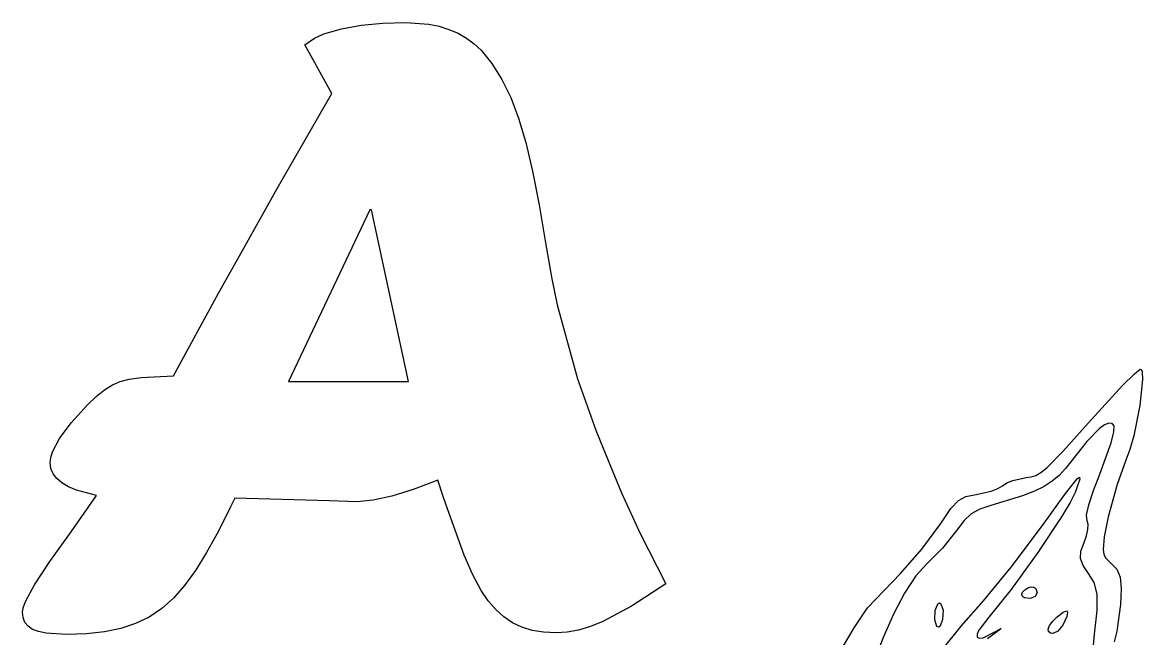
# Model space of a CAD drawing. Extents: x 9 to 1857, y 16 to 982.
# Drawn here: x 1426.5 to 1601.2, y 735.1 to 831.2 of the extents above; entities that cross this region are included whole.
import ezdxf

# ---------------------------------------------------------------- set-up
doc = ezdxf.new("R2010")
doc.units = 0

msp = doc.modelspace()

# ---------------------------------------------------------------- linework, layer by layer
at = {"layer": 'Layer 1'}
for p, q in [((1473.47421, 829.42894), (1476.264724, 830.212699)), ((1476.264724, 830.212699), (1479.330845, 830.772528)), ((1479.330845, 830.772528), (1482.672574, 831.108424)), ((1482.672574, 831.108424), (1486.28991, 831.22039)), ((1486.28991, 831.22039), (1489.864188, 830.949089)), ((1489.864188, 830.949089), (1491.489838, 830.609964)), ((1491.489838, 830.609964), (1493.00783, 830.135188)), ((1493.00783, 830.135188), (1494.418163, 829.524761)), ((1470.51144, 827.7064), (1472.044493, 828.75715)), ((1472.044493, 828.75715), (1473.47421, 829.42894)), ((1494.418163, 829.524761), (1495.720838, 828.778684)), ((1495.720838, 828.778684), (1496.915853, 827.896957)), ((1474.71445, 820.1272), (1470.51144, 827.7064)), ((1496.915853, 827.896957), (1498.00321, 826.87958)), ((1498.00321, 826.87958), (1499.712838, 824.795299)), ((1499.712838, 824.795299), (1501.258823, 822.332055)), ((1501.258823, 822.332055), (1502.641163, 819.489849)), ((1466.44621, 805.65774), (1474.71443, 820.12714)), ((1474.71443, 820.12714), (1474.71445, 820.1272)), ((1502.641163, 819.489849), (1503.85986, 816.26868)), ((1503.85986, 816.26868), (1504.975212, 812.496306)), ((1504.975212, 812.496306), (1506.047498, 808.000465)), ((1506.047498, 808.000465), (1507.076717, 802.781156)), ((1461.00297, 796.01149), (1466.44621, 805.65774)), ((1480.64, 802.006), (1467.9621, 775.2032)), ((1480.91225, 802.0068), (1480.64, 802.006)), ((1486.7, 775.204), (1480.91225, 802.0068)), ((1507.076717, 802.781156), (1508.06287, 796.83838)), ((1508.06287, 796.83838), (1509.027507, 791.222887)), ((1457.07555, 788.9835), (1461.00297, 796.01149)), ((1509.027507, 791.222887), (1509.85434, 787.19213)), ((1450.04756, 776.0989), (1457.07555, 788.9835)), ((1509.85434, 787.19213), (1513.02381, 775.61663)), ((1443.135866, 775.569196), (1445.000513, 775.840501)), ((1445.000513, 775.840501), (1450.04756, 776.0989)), ((1598.054288, 774.606968), (1599.886639, 776.428742)), ((1599.886639, 776.428742), (1600.7935, 777.13035)), ((1600.7935, 777.13035), (1600.977942, 777.037625)), ((1600.977942, 777.037625), (1601.099848, 776.716559)), ((1601.099848, 776.716559), (1601.172581, 775.494244)), ((1437.963922, 772.864825), (1439.264448, 773.911267)), ((1439.264448, 773.911267), (1440.513297, 774.69071)), ((1440.513297, 774.69071), (1441.71047, 775.203154)), ((1441.71047, 775.203154), (1443.135866, 775.569196)), ((1467.9621, 775.2032), (1486.7, 775.204)), ((1513.02381, 775.61663), (1515.91769, 767.62403)), ((1592.6783, 768.7083), (1598.054288, 774.606968)), ((1601.172581, 775.494244), (1600.749425, 771.462764)), ((1436.61172, 771.551384), (1437.963922, 772.864825)), ((1434.079579, 768.739324), (1436.61172, 771.551384)), ((1600.749425, 771.462764), (1599.788481, 766.713352)), ((1432.270908, 766.297614), (1434.079579, 768.739324)), ((1588.728775, 764.265463), (1592.6783, 768.7083)), ((1595.911894, 768.704343), (1595.246281, 768.427977)), ((1596.414353, 768.667303), (1595.911894, 768.704343)), ((1596.7346, 768.30123), (1596.414353, 768.667303)), ((1515.91769, 767.62403), (1517.70916, 763.14543)), ((1594.436575, 767.853834), (1592.461119, 765.87473)), ((1595.246281, 768.427977), (1594.436575, 767.853834)), ((1596.269538, 765.629848), (1596.701527, 767.362769)), ((1596.701527, 767.362769), (1596.7346, 768.30123)), ((1431.185704, 764.226254), (1432.270908, 766.297614)), ((1592.461119, 765.87473), (1590.138, 762.89206)), ((1594.5018, 760.7692), (1596.269538, 765.629848)), ((1599.788481, 766.713352), (1599.18898, 764.593622)), ((1430.914404, 763.329455), (1431.185704, 764.226254)), ((1586.217525, 761.734323), (1588.728775, 764.265463)), ((1599.18898, 764.593622), (1598.5542, 762.92345)), ((1430.82397, 762.525244), (1430.914404, 763.329455)), ((1430.937012, 761.631673), (1430.82397, 762.525244)), ((1517.70916, 763.14543), (1519.91401, 757.83999)), ((1585.306054, 761.014054), (1586.217525, 761.734323)), ((1590.138, 762.89206), (1589.174254, 761.630646)), ((1598.5542, 762.92345), (1597.186488, 759.118333)), ((1431.276139, 760.811311), (1430.937012, 761.631673)), ((1431.84135, 760.064157), (1431.276139, 760.811311)), ((1432.632645, 759.390211), (1431.84135, 760.064157)), ((1580.929175, 759.760075), (1583.0113, 760.21085)), ((1583.0113, 760.21085), (1583.781021, 760.320952)), ((1583.781021, 760.320952), (1584.519913, 760.565809)), ((1584.519913, 760.565809), (1585.306054, 761.014054)), ((1588.182181, 760.561512), (1587.08778, 759.643684)), ((1589.174254, 761.630646), (1588.182181, 760.561512)), ((1589.160009, 757.719095), (1590.987475, 760.022966)), ((1591.374078, 759.980314), (1590.6393, 757.91744)), ((1590.987475, 760.022966), (1591.340917, 760.274562)), ((1591.340917, 760.274562), (1591.374078, 759.980314)), ((1593.5105, 758.209499), (1594.5018, 760.7692)), ((1433.650025, 758.789474), (1432.632645, 759.390211)), ((1434.893489, 758.261946), (1433.650025, 758.789474)), ((1438.05867, 757.426514), (1434.893489, 758.261946)), ((1487.444042, 758.360978), (1484.085086, 757.305912)), ((1491.250861, 759.83807), (1487.444042, 758.360978)), ((1492.077683, 757.28868), (1491.250861, 759.83807)), ((1577.581063, 758.10573), (1578.591536, 758.511927)), ((1578.591536, 758.511927), (1579.3119, 758.95035)), ((1579.3119, 758.95035), (1580.001728, 759.379402)), ((1580.001728, 759.379402), (1580.929175, 759.760075)), ((1585.81705, 758.836193), (1584.295988, 758.098066)), ((1587.08778, 759.643684), (1585.81705, 758.836193)), ((1592.803975, 755.985648), (1593.5105, 758.209499)), ((1597.186488, 759.118333), (1595.813, 754.07561)), ((1434.06236, 751.776554), (1438.05867, 757.426514)), ((1459.624961, 757.013092), (1458.93596, 755.635062)), ((1474.301061, 756.599681), (1459.624961, 757.013092)), ((1478.710761, 756.46186), (1474.301061, 756.599681)), ((1481.173992, 756.672873), (1478.710761, 756.46186)), ((1484.085086, 757.305912), (1481.173992, 756.672873)), ((1492.76671, 755.35945), (1492.077683, 757.28868)), ((1519.91401, 757.83999), (1522.773425, 751.60437)), ((1571.276153, 755.374247), (1572.440925, 756.670071)), ((1572.440925, 756.670071), (1573.622234, 757.29176)), ((1573.622234, 757.29176), (1575.226, 757.57107)), ((1575.226, 757.57107), (1577.581063, 758.10573)), ((1582.450594, 757.388332), (1577.4908, 755.89016)), ((1584.295988, 758.098066), (1582.450594, 757.388332)), ((1585.5722, 752.7424), (1589.160009, 757.719095)), ((1590.6393, 757.91744), (1589.851631, 756.341362)), ((1458.93596, 755.635062), (1457.041165, 751.845457)), ((1495.38497, 748.14202), (1492.76671, 755.35945)), ((1569.722, 753.07253), (1571.276153, 755.374247)), ((1575.765641, 755.311988), (1574.444525, 754.571656)), ((1577.4908, 755.89016), (1575.765641, 755.311988)), ((1589.851631, 756.341362), (1588.532922, 754.121094)), ((1592.447663, 754.33618), (1592.803975, 755.985648)), ((1566.757325, 749.056871), (1569.722, 753.07253)), ((1573.322872, 753.519019), (1572.1961, 752.00393)), ((1574.444525, 754.571656), (1573.322872, 753.519019)), ((1588.532922, 754.121094), (1584.852725, 748.544633)), ((1592.507, 753.49963), (1592.447663, 754.33618)), ((1592.686669, 752.967748), (1592.507, 753.49963)), ((1592.657875, 752.147813), (1592.686669, 752.967748)), ((1595.813, 754.07561), (1595.177009, 750.992015)), ((1430.746464, 747.142924), (1434.06236, 751.776554)), ((1457.041165, 751.845457), (1455.21527, 748.538172)), ((1522.773425, 751.60437), (1526.80417, 743.64619)), ((1572.1961, 752.00393), (1569.985437, 749.227768)), ((1580.6938, 746.253309), (1585.5722, 752.7424)), ((1592.436069, 751.151668), (1592.657875, 752.147813)), ((1591.554616, 748.742955), (1592.0367, 750.09116)), ((1592.0367, 750.09116), (1592.436069, 751.151668)), ((1595.177009, 750.992015), (1595.0267, 748.992429)), ((1455.21527, 748.538172), (1453.458275, 745.713207)), ((1496.6941, 745.166327), (1495.38497, 748.14202)), ((1563.4271, 745.27846), (1566.757325, 749.056871)), ((1569.985437, 749.227768), (1567.4591, 746.73632)), ((1584.852725, 748.544633), (1580.699391, 742.78135)), ((1591.4963, 747.593175), (1591.554616, 748.742955)), ((1595.0267, 748.992429), (1595.14083, 748.28634)), ((1595.14083, 748.28634), (1595.384966, 747.715894)), ((1595.384966, 747.715894), (1596.2747, 746.80145)), ((1428.377968, 743.508364), (1430.746464, 747.142924)), ((1567.4591, 746.73632), (1565.803904, 744.902681)), ((1576.3416, 741.0078), (1580.6938, 746.253309)), ((1591.884459, 746.486325), (1591.4963, 747.593175)), ((1592.7418, 745.26691), (1591.884459, 746.486325)), ((1596.2747, 746.80145), (1597.150119, 745.911833)), ((1453.458275, 745.713207), (1451.77018, 743.370562)), ((1498.00323, 742.61265), (1496.6941, 745.166327)), ((1558.2877, 739.92758), (1563.4271, 745.27846)), ((1565.803904, 744.902681), (1564.051755, 742.196125)), ((1593.640411, 743.834642), (1592.7418, 745.26691)), ((1597.150119, 745.911833), (1597.6535, 744.687479)), ((1597.6535, 744.687479), (1597.831531, 742.923543)), ((1426.956869, 740.872874), (1428.377968, 743.508364)), ((1451.77018, 743.370562), (1450.051939, 741.424086)), ((1499.135808, 741.006381), (1498.00323, 742.61265)), ((1526.80417, 743.64619), (1521.464295, 740.149422)), ((1580.699391, 742.78135), (1577.1736, 738.42454)), ((1582.469763, 742.335325), (1582.8183, 742.71842)), ((1582.8183, 742.71842), (1583.294192, 743.018192)), ((1582.8183, 742.71842), (1582.8183, 742.71842)), ((1583.294192, 743.018192), (1583.772213, 743.157078)), ((1583.772213, 743.157078), (1584.196777, 743.128297)), ((1584.196777, 743.128297), (1584.5123, 742.92507)), ((1584.5123, 742.92507), (1584.7312, 742.261459)), ((1594.071913, 742.042709), (1593.640411, 743.834642)), ((1597.831531, 742.923543), (1597.7309, 740.41518)), ((1426.601595, 739.92978), (1426.956869, 740.872874)), ((1450.051939, 741.424086), (1448.204505, 739.787669)), ((1500.328673, 739.632652), (1499.135808, 741.006381)), ((1564.051755, 742.196125), (1562.3148, 738.891541)), ((1569.218475, 740.537698), (1569.476038, 740.688278)), ((1569.476038, 740.688278), (1569.7321, 740.54773)), ((1572.859723, 737.02429), (1576.3416, 741.0078)), ((1582.3385, 741.969566), (1582.469763, 742.335325)), ((1582.427138, 741.662572), (1582.3385, 741.969566)), ((1582.7383, 741.45577), (1582.427138, 741.662572)), ((1583.65925, 741.373599), (1582.7383, 741.45577)), ((1584.4323, 741.66243), (1583.65925, 741.373599)), ((1584.7312, 742.261459), (1584.4323, 741.66243)), ((1594.075558, 739.500024), (1594.071913, 742.042709)), ((1426.48317, 739.236454), (1426.601595, 739.92978)), ((1426.582217, 738.37088), (1426.48317, 739.236454)), ((1448.204505, 739.787669), (1446.227879, 738.461311)), ((1501.581823, 738.491466), (1500.328673, 739.632652)), ((1521.464295, 740.149422), (1517.02013, 737.78954)), ((1556.187353, 736.794428), (1558.2877, 739.92758)), ((1568.749175, 738.037431), (1568.8115, 739.49238)), ((1568.8115, 739.49238), (1569.218475, 740.537698)), ((1568.8115, 739.49238), (1568.8115, 739.49238)), ((1569.7321, 740.54773), (1570.049375, 739.528111)), ((1570.049375, 739.528111), (1569.987, 738.07317)), ((1587.8702, 738.5096), (1588.797923, 739.214945)), ((1588.797923, 739.214945), (1589.320488, 739.455285)), ((1589.320488, 739.455285), (1589.484308, 739.231757)), ((1589.484308, 739.231757), (1589.3358, 738.5455)), ((1593.6906, 735.8155), (1594.075558, 739.500024)), ((1597.7309, 740.41518), (1597.1435, 736.286286)), ((1426.879358, 737.634495), (1426.582217, 738.37088)), ((1427.374592, 737.0273), (1426.879358, 737.634495)), ((1444.12206, 737.445012), (1441.848304, 736.691401)), ((1446.227879, 738.461311), (1444.12206, 737.445012)), ((1502.89526, 737.58282), (1501.581823, 738.491466)), ((1504.355119, 736.889492), (1502.89526, 737.58282)), ((1517.02013, 737.78954), (1515.065039, 737.005772)), ((1562.3148, 738.891541), (1560.705187, 735.263819)), ((1569.0665, 737.01782), (1568.749175, 738.037431)), ((1569.987, 738.07317), (1569.580075, 737.027845)), ((1577.1736, 738.42454), (1575.655314, 736.444873)), ((1586.6582, 737.167374), (1587.155328, 737.830285)), ((1587.155328, 737.830285), (1587.8702, 738.50961)), ((1587.8702, 738.50961), (1587.8702, 738.5096)), ((1589.3358, 738.5455), (1588.724647, 737.188381)), ((1428.06792, 736.549294), (1427.374592, 737.0273)), ((1428.993788, 736.187559), (1428.06792, 736.549294)), ((1430.18665, 735.929177), (1428.993788, 736.187559)), ((1433.37336, 735.722472), (1430.18665, 735.929177)), ((1436.473954, 735.830131), (1433.37336, 735.722472)), ((1439.298935, 736.153107), (1436.473954, 735.830131)), ((1441.848304, 736.691401), (1439.298935, 736.153107)), ((1505.978617, 736.394257), (1504.355119, 736.889492)), ((1507.765754, 736.097117), (1505.978617, 736.394257)), ((1509.71653, 735.99807), (1507.765754, 736.097117)), ((1511.413239, 736.110037), (1509.71653, 735.99807)), ((1513.196075, 736.445937), (1511.413239, 736.110037)), ((1515.065039, 737.005772), (1513.196075, 736.445937)), ((1552.785175, 731.074941), (1556.187353, 736.794428)), ((1569.322547, 736.87727), (1569.0665, 737.01782)), ((1569.580075, 737.027845), (1569.322547, 736.87727)), ((1569.938988, 733.344999), (1572.859723, 737.02429)), ((1575.655314, 736.444873), (1575.370891, 735.777326)), ((1575.370891, 735.777326), (1575.391863, 735.344745)), ((1576.31673, 735.244809), (1578.3634, 736.26572)), ((1579.008463, 736.570075), (1576.9659, 735.04806)), ((1578.3634, 736.26572), (1579.044802, 736.66617)), ((1579.113485, 736.677694), (1579.008463, 736.570075)), ((1579.044802, 736.66617), (1579.113485, 736.677694)), ((1586.423872, 736.596839), (1586.6582, 737.167374)), ((1586.4974, 736.19464), (1586.423872, 736.596839)), ((1586.806254, 735.954087), (1586.4974, 736.19464)), ((1587.163678, 735.895568), (1586.806254, 735.954087)), ((1587.95335, 736.265943), (1587.163678, 735.895568)), ((1588.724647, 737.188381), (1587.95335, 736.265943)), ((1593.395663, 732.946536), (1593.6906, 735.8155)), ((1597.1435, 736.286286), (1596.718147, 734.585018)), ((1560.705187, 735.263819), (1559.335064, 731.587846)), ((1575.391863, 735.344745), (1575.709913, 735.162212)), ((1575.709913, 735.162212), (1576.31673, 735.244809))]:
    msp.add_line(p, q, dxfattribs=at)

doc.saveas('drawing.dxf')
